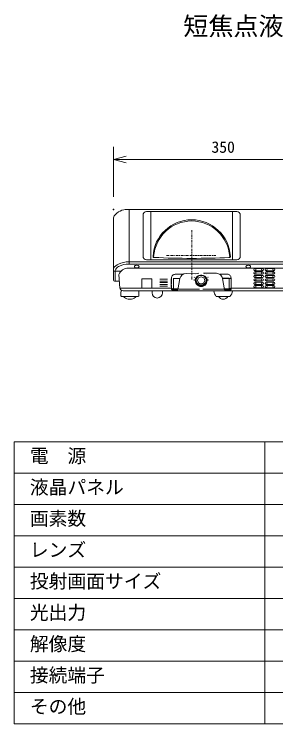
# Model space of a CAD drawing. Units: millimetres, scale not verified. Extents: x -63 to 62, y -58 to 55.
# Drawn here: x -62.7 to -20.9, y -58.2 to 55.1 of the extents above; entities that cross this region are included whole.
import ezdxf
from ezdxf.enums import TextEntityAlignment as Align

# ---------------------------------------------------------------- set-up
doc = ezdxf.new("R2010")
doc.units = ezdxf.units.MM
doc.header["$LTSCALE"] = 0.125
doc.header["$PDMODE"] = 32
doc.header["$PDSIZE"] = 0.0625
doc.linetypes.add('USER1', pattern=[6, 3, -1, 1, -1])
for name, color, linetype, lineweight in [('0-0_0', 7, 'Continuous', 9), ('0-1_WAKU', 1, 'Continuous', 18), ('0-3_GAIKEI', 1, 'Continuous', 18), ('0-6_SUNPO', 7, 'Continuous', 9)]:
    doc.layers.add(name, color=color, linetype=linetype, lineweight=lineweight)
doc.layers.add('0-2_MOJI1', color=7, linetype='Continuous')
doc.layers.add('0-5_DEFPOINTS', color=7, linetype='Continuous')
doc.styles.add('ＭＳ ゴシック', font='')
doc.styles.get('ＭＳ ゴシック').set_extended_font_data('MS Gothic')

# ---------------------------------------------------------------- blocks, each defined once
blk = doc.blocks.new('_OPEN30')
at = {"layer": '0-0_0'}
blk.add_line((0, 0), (-1, 0), dxfattribs=at)
blk.add_lwpolyline([(-1, 0.26795), (0, 0), (-1, -0.26795)], dxfattribs=at)
blk = doc.blocks.new('D6')
at = {"layer": '0-5_DEFPOINTS'}
for p in [(-14.0925, 28.001), (-49.0925, 20.001), (-14.0925, 20.001)]:
    blk.add_point(p, dxfattribs=at)
at = {"layer": '0-6_SUNPO'}
for p, q in [((-49.0925, 22.001), (-49.0925, 30.001)), ((-14.0925, 22.001), (-14.0925, 30.001)), ((-47.0925, 28.001), (-16.0925, 28.001))]:
    blk.add_line(p, q, dxfattribs=at)
at = {"layer": '0-6_SUNPO', "xscale": 2, "yscale": 2, "rotation": 180}
blk.add_blockref('_OPEN30', (-49.0925, 28.001), dxfattribs=at)
at = {"layer": '0-6_SUNPO', "xscale": 2, "yscale": 2}
blk.add_blockref('_OPEN30', (-14.0925, 28.001), dxfattribs=at)
at = {"layer": '0-6_SUNPO', "style": 'ＭＳ ゴシック'}
blk.add_text('350', height=1.833, dxfattribs=at).set_placement((-33.4675, 28.501), align=Align.BOTTOM_LEFT)

msp = doc.modelspace()

# ---------------------------------------------------------------- linework, layer by layer
at = {"layer": '0-1_WAKU', "color": 4}
for p, q in [((-62.7104, -13.1562), (62.2896, -13.1562)), ((-62.7104, -13.1562), (-62.7104, -58.1562)), ((-22.7104, -13.1562), (-22.7104, -58.1562)), ((62.2896, -58.1562), (-62.7104, -58.1562))]:
    msp.add_line(p, q, dxfattribs=at)
at = {"layer": '0-1_WAKU'}
for p, q in [((-62.7104, -18.1562), (62.2896, -18.1562)), ((-62.7104, -23.1562), (62.2896, -23.1562)), ((-62.7104, -28.1562), (62.2896, -28.1562)), ((-62.7104, -33.1562), (62.2896, -33.1562)), ((-62.7104, -38.1562), (62.2896, -38.1562)), ((-62.7104, -43.1562), (62.2896, -43.1562)), ((-62.7104, -48.1562), (62.2896, -48.1562)), ((-62.7104, -53.1562), (62.2896, -53.1562))]:
    msp.add_line(p, q, dxfattribs=at)
at = {"layer": '0-3_GAIKEI', "color": 7}
for p, q in [((-45.0014, 23.9018), (-13.6846, 23.9018)), ((-46.843, 22.5738), (-46.843, 12.6664)), ((-44.6266, 14.5509), (-14.0594, 14.5509)), ((-46.6771, 12.5005), (-45.9243, 12.5005)), ((-45.856, 11.3855), (-45.9888, 13.5526)), ((-45.3084, 10.9387), (-13.3776, 10.9387))]:
    msp.add_line(p, q, dxfattribs=at)
at = {"layer": '0-3_GAIKEI'}
for p, q in [((-44.3324, 23.9018), (-44.3324, 15.2215)), ((-42.1409, 23.0333), (-42.1409, 16.4573)), ((-41.5879, 23.5863), (-27.1607, 23.5863)), ((-40.878, 23.5863), (-40.878, 15.9043)), ((-27.8705, 23.5863), (-27.8705, 15.9043)), ((-26.6076, 23.0333), (-26.6076, 16.4573)), ((-41.5879, 15.9043), (-27.1607, 15.9043)), ((-44.4188, 15.5685), (-14.2672, 15.5685)), ((-44.372, 15.2215), (-14.1594, 15.2215)), ((-46.843, 14.0859), (-45.6555, 14.0859)), ((-46.5786, 14.2078), (-46.5786, 12.5005)), ((-35.2548, 13.7345), (-33.214, 13.7357)), ((-33.4663, 13.6412), (-33.4663, 13.6412)), ((-32.4997, 13.7361), (-30.4292, 13.7373)), ((-32.2476, 13.6419), (-32.2476, 13.6419)), ((-23.0513, 14.5038), (-24.2744, 14.5038)), ((-24.2744, 14.1539), (-23.0513, 14.1539)), ((-23.0513, 13.9584), (-24.2744, 13.9584)), ((-24.2744, 13.6085), (-23.0513, 13.6085)), ((-22.8854, 14.3198), (-22.8854, 14.3379)), ((-22.8854, 13.7744), (-22.8854, 13.7925)), ((-21.2501, 14.5038), (-22.4733, 14.5038)), ((-22.4733, 14.1539), (-21.2501, 14.1539)), ((-21.2501, 13.9584), (-22.4733, 13.9584)), ((-22.4733, 13.6085), (-21.2501, 13.6085)), ((-21.0842, 14.3198), (-21.0842, 14.3379)), ((-21.0842, 13.7744), (-21.0842, 13.7925)), ((-39.468, 12.7999), (-38.2521, 12.7999)), ((-39.4344, 12.4775), (-38.218, 12.4775)), ((-37.5915, 12.8452), (-37.668, 12.8452)), ((-37.668, 12.7999), (-37.668, 12.8452)), ((-37.5915, 12.8118), (-37.668, 12.8118)), ((-37.668, 12.7999), (-37.5915, 12.7999)), ((-37.6608, 11.5767), (-37.6614, 12.738)), ((-37.6613, 12.5385), (-37.5913, 12.5386)), ((-37.6613, 12.5192), (-37.5913, 12.5193)), ((-37.6174, 12.5386), (-37.6179, 12.7999)), ((-37.591, 11.9855), (-37.5916, 12.9831)), ((-37.2904, 10.9333), (-37.2916, 12.9431)), ((-36.2341, 12.9338), (-37.2915, 12.9332)), ((-36.9919, 13.5835), (-35.7815, 13.5842)), ((-36.2387, 12.9097), (-36.5573, 11.1197)), ((-34.0314, 12.6831), (-34.0314, 12.6398)), ((-33.9562, 13.094), (-33.9562, 13.094)), ((-33.956, 13.1067), (-33.9514, 13.1067)), ((-33.9453, 13.1227), (-33.9416, 13.1227)), ((-33.8654, 12.5796), (-33.8515, 12.6899)), ((-33.8515, 12.6899), (-33.7638, 12.9134)), ((-33.7812, 12.5268), (-33.775, 12.6314)), ((-33.7742, 12.417), (-33.7812, 12.5268)), ((-33.7812, 12.4899), (-33.775, 12.3863)), ((-33.775, 12.6314), (-33.7228, 12.8399)), ((-33.7638, 12.9134), (-33.6236, 13.1096)), ((-33.7228, 12.8399), (-33.6204, 13.0308)), ((-33.6864, 13.495), (-33.6855, 13.4957)), ((-33.6814, 12.6218), (-33.6753, 12.7183)), ((-33.6753, 12.5262), (-33.6814, 12.6218)), ((-33.6812, 12.5268), (-33.6757, 12.4347)), ((-33.6753, 12.7183), (-33.6277, 12.9048)), ((-33.6277, 12.3396), (-33.6753, 12.5262)), ((-33.6524, 12.7207), (-33.6061, 12.902)), ((-33.6524, 12.5339), (-33.6524, 12.7207)), ((-33.6061, 12.3526), (-33.6524, 12.5339)), ((-33.6277, 12.9048), (-33.5353, 13.0749)), ((-33.6236, 13.1096), (-33.4402, 13.2669)), ((-33.6204, 13.0308), (-33.4738, 13.1925)), ((-33.6061, 12.902), (-33.5163, 13.0673)), ((-33.5353, 13.0749), (-33.4034, 13.2187)), ((-33.5163, 13.0673), (-33.3881, 13.2071)), ((-33.4738, 13.1925), (-33.2894, 13.3167)), ((-33.4402, 13.2669), (-33.2222, 13.3781)), ((-33.4316, 12.6116), (-33.412, 12.7554)), ((-33.412, 12.4678), (-33.4316, 12.6116)), ((-33.412, 12.7554), (-33.3545, 12.8894)), ((-33.3545, 12.3338), (-33.412, 12.4678)), ((-33.4034, 13.2187), (-33.2398, 13.3278)), ((-33.3881, 13.2071), (-33.229, 13.3131)), ((-33.3545, 12.8894), (-33.2631, 13.0045)), ((-33.2894, 13.3167), (-33.0791, 13.3944)), ((-33.2631, 13.0045), (-33.144, 13.0928)), ((-33.2398, 13.3278), (-33.0538, 13.396)), ((-33.229, 13.3131), (-33.0483, 13.3794)), ((-33.2222, 13.3781), (-32.9829, 13.4357)), ((-33.144, 13.0928), (-33.0052, 13.1483)), ((-33.0791, 13.3944), (-32.8563, 13.4207)), ((-33.0538, 13.396), (-32.8564, 13.4191)), ((-33.0483, 13.3794), (-32.8564, 13.4019)), ((-33.0052, 13.1483), (-32.8563, 13.1673)), ((-32.9829, 13.4357), (-32.7369, 13.4366)), ((-32.8564, 13.4191), (-32.6589, 13.396)), ((-32.8564, 13.4019), (-32.6645, 13.3794)), ((-32.8563, 13.4207), (-32.6343, 13.3946)), ((-32.8563, 13.1673), (-32.7075, 13.1483)), ((-32.7369, 13.4366), (-32.4976, 13.3807)), ((-32.7075, 13.1483), (-32.5687, 13.0928)), ((-32.6645, 13.3794), (-32.4837, 13.3132)), ((-32.6589, 13.396), (-32.473, 13.3279)), ((-32.6343, 13.3946), (-32.4257, 13.318)), ((-32.5687, 13.0928), (-32.4496, 13.0045)), ((-32.4976, 13.3807), (-32.2786, 13.2711)), ((-32.4837, 13.3132), (-32.3246, 13.2071)), ((-32.473, 13.3279), (-32.3093, 13.2188)), ((-32.4496, 13.0045), (-32.3582, 12.8895)), ((-32.4257, 13.318), (-32.2424, 13.1956)), ((-32.3582, 12.8895), (-32.3007, 12.7555)), ((-32.3007, 12.4678), (-32.3582, 12.3338)), ((-32.3246, 13.2071), (-32.1964, 13.0673)), ((-32.3093, 13.2188), (-32.1774, 13.075)), ((-32.3007, 12.7555), (-32.2811, 12.6116)), ((-32.2811, 12.6116), (-32.3007, 12.4678)), ((-32.2786, 13.2711), (-32.0931, 13.1142)), ((-32.2424, 13.1956), (-32.0958, 13.0359)), ((-32.1964, 13.0673), (-32.1066, 12.902)), ((-32.1774, 13.075), (-32.085, 12.9049)), ((-32.1066, 12.902), (-32.0603, 12.7207)), ((-32.0603, 12.534), (-32.1066, 12.3527)), ((-32.0958, 13.0359), (-31.9922, 12.8461)), ((-32.0931, 13.1142), (-31.9506, 12.917)), ((-32.085, 12.9049), (-32.0374, 12.7183)), ((-32.0374, 12.5262), (-32.085, 12.3397)), ((-32.0603, 12.7207), (-32.0603, 12.534)), ((-32.0377, 12.4285), (-32.0314, 12.5278)), ((-32.0374, 12.7183), (-32.0314, 12.6227)), ((-32.0314, 12.6227), (-32.0374, 12.5262)), ((-32.0274, 13.4959), (-32.0282, 13.4967)), ((-31.9922, 12.8461), (-31.9384, 12.6375)), ((-31.9506, 12.917), (-31.8615, 12.692)), ((-31.9384, 12.6375), (-31.9314, 12.5278)), ((-31.9383, 12.3803), (-31.9313, 12.4911)), ((-31.9314, 12.5278), (-31.9376, 12.4232)), ((-31.8615, 12.692), (-31.8474, 12.5807)), ((-31.7707, 13.1314), (-31.7718, 13.1341)), ((-31.7571, 13.0953), (-31.7717, 13.1338)), ((-31.7717, 13.108), (-31.7571, 13.108)), ((-31.7571, 13.0953), (-31.757, 13.0953)), ((-31.7454, 13.095), (-31.7571, 13.095)), ((-31.6814, 12.6843), (-31.6814, 12.6411)), ((-29.9024, 13.5876), (-28.6919, 13.5883)), ((-29.9024, 13.5576), (-29.858, 13.5576)), ((-29.449, 12.9377), (-28.3915, 12.9384)), ((-29.4443, 12.9137), (-28.3915, 12.9143)), ((-29.1237, 11.124), (-29.4443, 12.9137)), ((-28.3904, 10.9385), (-28.3915, 12.9482)), ((-28.2988, 12.9168), (-28.3915, 12.9143)), ((-28.2152, 12.9239), (-28.2988, 12.9168)), ((-28.1488, 12.9349), (-28.2152, 12.9239)), ((-28.1062, 12.9487), (-28.1488, 12.9349)), ((-28.0915, 12.9638), (-28.1062, 12.9487)), ((-28.0905, 11.2387), (-28.0916, 12.9887)), ((-23.0513, 13.413), (-24.2744, 13.413)), ((-24.2744, 13.0631), (-23.0513, 13.0631)), ((-23.0513, 12.8676), (-24.2744, 12.8676)), ((-24.2744, 12.5177), (-23.0513, 12.5177)), ((-22.8854, 13.229), (-22.8854, 13.2471)), ((-22.8854, 12.6836), (-22.8854, 12.7017)), ((-21.2501, 13.413), (-22.4733, 13.413)), ((-22.4733, 13.0631), (-21.2501, 13.0631)), ((-21.2501, 12.8676), (-22.4733, 12.8676)), ((-22.4733, 12.5177), (-21.2501, 12.5177)), ((-21.0842, 13.229), (-21.0842, 13.2471)), ((-21.0842, 12.6836), (-21.0842, 12.7017)), ((-45.8564, 11.3929), (-37.5907, 11.3929)), ((-39.468, 12.2499), (-38.2518, 12.2499)), ((-39.468, 11.6999), (-38.2539, 11.6999)), ((-39.4347, 11.9275), (-38.218, 11.9275)), ((-39.4329, 11.3775), (-38.218, 11.3775)), ((-37.6711, 11.3778), (-37.6954, 11.3712)), ((-37.6609, 11.8914), (-37.5833, 11.8914)), ((-37.6609, 11.8721), (-37.5833, 11.8721)), ((-37.6609, 11.8451), (-37.5771, 11.8451)), ((-37.6609, 11.8343), (-37.5764, 11.8344)), ((-37.5909, 11.7389), (-37.6609, 11.7389)), ((-37.5908, 11.7122), (-37.6608, 11.7122)), ((-37.6608, 11.6999), (-37.5908, 11.6999)), ((-37.6329, 11.3775), (-37.6565, 11.3682)), ((-37.6565, 11.3682), (-37.6565, 11.2892)), ((-37.6329, 11.3775), (-37.5906, 11.3775)), ((-37.5909, 11.8344), (-37.5909, 11.7703)), ((-37.5909, 11.76), (-37.5906, 11.2857)), ((-37.5907, 11.4083), (-37.5759, 11.3624)), ((-37.5759, 11.3624), (-37.5333, 11.3209)), ((-33.775, 12.3863), (-33.7228, 12.1778)), ((-33.7204, 12.2085), (-33.7742, 12.417)), ((-33.7228, 12.1778), (-33.6318, 12.0081)), ((-33.6168, 12.0186), (-33.7204, 12.2085)), ((-33.6757, 12.4347), (-33.6292, 12.2487)), ((-33.6292, 12.2487), (-33.5382, 12.0787)), ((-33.5353, 12.1695), (-33.6277, 12.3396)), ((-33.4702, 11.8589), (-33.6168, 12.0186)), ((-33.5163, 12.1873), (-33.6061, 12.3526)), ((-33.5382, 12.0787), (-33.4078, 11.9346)), ((-33.4034, 12.0257), (-33.5353, 12.1695)), ((-33.3881, 12.0476), (-33.5163, 12.1873)), ((-33.2869, 11.7365), (-33.4702, 11.8589)), ((-33.4078, 11.9346), (-33.2433, 11.8235)), ((-33.2398, 11.9166), (-33.4034, 12.0257)), ((-33.229, 11.9415), (-33.3881, 12.0476)), ((-33.2631, 12.2187), (-33.3545, 12.3338)), ((-33.0783, 11.6599), (-33.2869, 11.7365)), ((-33.144, 12.1304), (-33.2631, 12.2187)), ((-33.2433, 11.8235), (-33.0556, 11.754)), ((-33.0538, 11.8485), (-33.2398, 11.9166)), ((-33.0483, 11.8753), (-33.229, 11.9415)), ((-33.0052, 12.0749), (-33.144, 12.1304)), ((-32.8563, 11.6338), (-33.0783, 11.6599)), ((-33.0556, 11.754), (-32.8563, 11.7304)), ((-32.8564, 11.8254), (-33.0538, 11.8485)), ((-32.8564, 11.8528), (-33.0483, 11.8753)), ((-32.8563, 12.056), (-33.0052, 12.0749)), ((-32.6645, 11.8753), (-32.8564, 11.8528)), ((-32.6589, 11.8485), (-32.8564, 11.8254)), ((-32.7075, 12.0749), (-32.8563, 12.056)), ((-32.8563, 11.7304), (-32.6576, 11.7538)), ((-32.6335, 11.6601), (-32.8563, 11.6338)), ((-32.5687, 12.1304), (-32.7075, 12.0749)), ((-32.4837, 11.9415), (-32.6645, 11.8753)), ((-32.473, 11.9167), (-32.6589, 11.8485)), ((-32.6576, 11.7538), (-32.4715, 11.8224)), ((-32.4232, 11.7378), (-32.6335, 11.6601)), ((-32.4496, 12.2187), (-32.5687, 12.1304)), ((-32.3246, 12.0476), (-32.4837, 11.9415)), ((-32.3093, 12.0258), (-32.473, 11.9167)), ((-32.4715, 11.8224), (-32.3083, 11.9316)), ((-32.3582, 12.3338), (-32.4496, 12.2187)), ((-32.2388, 11.8621), (-32.4232, 11.7378)), ((-32.1964, 12.1874), (-32.3246, 12.0476)), ((-32.1774, 12.1696), (-32.3093, 12.0258)), ((-32.3083, 11.9316), (-32.178, 12.0737)), ((-32.0922, 12.0238), (-32.2388, 11.8621)), ((-32.1066, 12.3527), (-32.1964, 12.1874)), ((-32.178, 12.0737), (-32.0857, 12.2426)), ((-32.085, 12.3397), (-32.1774, 12.1696)), ((-31.9898, 12.2146), (-32.0922, 12.0238)), ((-32.0857, 12.2426), (-32.0377, 12.4285)), ((-32.0795, 12.0118), (-31.9921, 12.1718)), ((-31.9921, 12.1718), (-31.9383, 12.3803)), ((-31.9376, 12.4232), (-31.9898, 12.2146)), ((-28.1479, 11.3264), (-28.2142, 11.2934)), ((-28.1053, 11.3679), (-28.1479, 11.3264)), ((-28.0906, 11.4139), (-28.1053, 11.3679)), ((-28.0906, 11.3929), (-12.8334, 11.3929)), ((-23.0513, 12.3222), (-24.2744, 12.3222)), ((-24.2744, 11.9723), (-23.0513, 11.9723)), ((-23.0513, 11.7768), (-24.2744, 11.7768)), ((-24.2744, 11.4269), (-23.0513, 11.4269)), ((-22.8854, 12.1382), (-22.8854, 12.1563)), ((-22.8854, 11.5928), (-22.8854, 11.6109)), ((-21.2501, 12.3222), (-22.4733, 12.3222)), ((-22.4733, 11.9723), (-21.2501, 11.9723)), ((-21.2501, 11.7768), (-22.4733, 11.7768)), ((-22.4733, 11.4269), (-21.2501, 11.4269)), ((-21.0842, 12.1382), (-21.0842, 12.1563)), ((-21.0842, 11.5928), (-21.0842, 11.6109)), ((-45.672, 10.8084), (-45.672, 10.1694)), ((-42.8018, 10.8084), (-42.8018, 10.1694)), ((-40.7, 10.9387), (-40.7, 10.6227)), ((-39.0409, 10.9387), (-39.0409, 10.6227)), ((-37.5905, 11.2737), (-37.5906, 11.2857)), ((-37.5906, 11.2331), (-37.5906, 11.2737)), ((-37.5883, 11.2331), (-37.5906, 11.2331)), ((-37.5881, 11.2141), (-37.5883, 11.2141)), ((-37.5881, 11.2141), (-37.5648, 11.1729)), ((-37.5648, 11.1729), (-37.5189, 11.1367)), ((-37.5333, 11.3209), (-37.4669, 11.288)), ((-37.5189, 11.1367), (-37.4541, 11.1085)), ((-37.4669, 11.288), (-37.3833, 11.2669)), ((-37.4541, 11.1085), (-37.3758, 11.0906)), ((-37.3833, 11.2669), (-37.2906, 11.2597)), ((-37.3758, 11.0906), (-37.2905, 11.0845)), ((-36.5323, 11.2601), (-37.2906, 11.2597)), ((-36.5616, 11.0849), (-37.2905, 11.0845)), ((-28.3904, 10.9385), (-37.2904, 10.9333)), ((-37.2904, 10.9352), (-36.487, 10.9356)), ((-36.487, 10.9355), (-37.2904, 10.935)), ((-36.4351, 11.1858), (-33.1344, 11.1877)), ((-32.5766, 11.188), (-29.246, 11.19)), ((-28.3904, 10.9403), (-29.1938, 10.9399)), ((-28.3904, 10.9402), (-29.1938, 10.9397)), ((-28.3906, 11.2649), (-29.1488, 11.2644)), ((-28.3905, 11.0897), (-29.1193, 11.0893)), ((-28.2979, 11.2722), (-28.3906, 11.2649)), ((-28.3051, 11.0959), (-28.3905, 11.0897)), ((-28.2268, 11.1139), (-28.3051, 11.0959)), ((-28.2142, 11.2934), (-28.2979, 11.2722)), ((-28.1621, 11.1422), (-28.2268, 11.1139)), ((-28.1162, 11.1784), (-28.1621, 11.1422)), ((-28.093, 11.2196), (-28.1162, 11.1784)), ((-28.093, 11.2196), (-28.0928, 11.2196)), ((-28.0928, 11.2387), (-28.0905, 11.2387)), ((-28.0906, 11.2912), (-28.0906, 11.2792)), ((-45.5614, 10.0588), (-42.9124, 10.0588)), ((-44.5189, 9.6018), (-43.9611, 9.6018)), ((-30.438, 10.0418), (-28.266, 10.0418))]:
    msp.add_line(p, q, dxfattribs=at)
at = {"layer": '0-3_GAIKEI', "linetype": 'USER1'}
for p, q in [((-34.3743, 20.6039), (-34.3743, 12.6039)), ((-38.3743, 16.6039), (-30.3743, 16.6039))]:
    msp.add_line(p, q, dxfattribs=at)
at = {"layer": '0-3_GAIKEI'}
for points in [[(-24.4403, 14.3379), (-24.4403, 14.3198), (-24.2744, 14.1539)], [(-24.4403, 13.7925), (-24.4403, 13.7744), (-24.2744, 13.6085)], [(-22.6392, 14.3379), (-22.6392, 14.3198), (-22.4733, 14.1539)], [(-22.6392, 13.7925), (-22.6392, 13.7744), (-22.4733, 13.6085)], [(-33.9426, 13.1299), (-33.9416, 13.1326), (-33.9562, 13.094)], [(-24.4403, 13.2471), (-24.4403, 13.229), (-24.2744, 13.0631)], [(-24.4403, 12.7017), (-24.4403, 12.6836), (-24.2744, 12.5177)], [(-22.6392, 13.2471), (-22.6392, 13.229), (-22.4733, 13.0631)], [(-22.6392, 12.7017), (-22.6392, 12.6836), (-22.4733, 12.5177)], [(-24.4403, 12.1563), (-24.4403, 12.1382), (-24.2744, 11.9723)], [(-24.4403, 11.6109), (-24.4403, 11.5928), (-24.2744, 11.4269)], [(-22.6392, 12.1563), (-22.6392, 12.1382), (-22.4733, 11.9723)], [(-22.6392, 11.6109), (-22.6392, 11.5928), (-22.4733, 11.4269)]]:
    msp.add_lwpolyline(points, dxfattribs=at)
msp.add_lwpolyline([(-42.3523, 11.3929), (-40.7459, 11.3929), (-40.7459, 12.8661), (-42.3523, 12.8661)], close=True, dxfattribs=at)
for centre in [(-24.2744, 14.3379), (-24.2744, 13.7925), (-23.0513, 14.3379), (-23.0513, 14.3198), (-23.0513, 13.7925), (-23.0513, 13.7744), (-22.4733, 14.3379), (-22.4733, 13.7925), (-21.2501, 14.3379), (-21.2501, 14.3198), (-21.2501, 13.7925), (-21.2501, 13.7744), (-24.2744, 13.2471), (-24.2744, 12.7017), (-23.0513, 13.2471), (-23.0513, 13.229), (-23.0513, 12.7017), (-23.0513, 12.6836), (-22.4733, 13.2471), (-22.4733, 12.7017), (-21.2501, 13.2471), (-21.2501, 13.229), (-21.2501, 12.7017), (-21.2501, 12.6836), (-24.2744, 12.1563), (-24.2744, 11.6109), (-23.0513, 12.1563), (-23.0513, 12.1382), (-23.0513, 11.6109), (-23.0513, 11.5928), (-22.4733, 12.1563), (-22.4733, 11.6109), (-21.2501, 12.1563), (-21.2501, 12.1382), (-21.2501, 11.6109), (-21.2501, 11.5928)]:
    msp.add_circle(centre, 0.1659, dxfattribs=at)
at = {"layer": '0-3_GAIKEI', "color": 7}
for centre, radius, start, end in [((-44.8036, 21.5552), 2.355, 85.18013, 145.57859), ((-44.5585, 13.0296), 1.5229, 87.43686, 159.91567), ((-46.6771, 12.6664), 0.1659, 180, 270), ((-45.3084, 11.4917), 0.553, 183.50591, 270)]:
    msp.add_arc(centre, radius, start, end, dxfattribs=at)
at = {"layer": '0-3_GAIKEI'}
for centre, radius, start, end in [((-46.29, 22.5738), 0.553, 145.57859, 180), ((-41.5879, 23.0333), 0.553, 90, 180), ((-27.1607, 23.0333), 0.553, 0, 90), ((-34.3703, 16.1016), 6.1875, 90.0366, 176.82011), ((-34.3162, 15.9419), 6.1581, 90.54056, 175.31668), ((-34.4324, 15.9419), 6.1581, 4.68332, 89.45944), ((-34.3782, 16.1016), 6.1875, 3.1589, 89.9634), ((-41.5879, 16.4573), 0.553, 180, 270), ((-40.3826, 16.4356), 0.1659, 176.82011, 267.27493), ((-40.2884, 16.4312), 0.1659, 175.31668, 267.31754), ((-34.351, 143.1577), 127.0315, 267.27493, 272.70406), ((-28.4602, 16.4312), 0.1659, 272.68246, 4.68332), ((-28.3658, 16.4334), 0.1659, 272.70406, 3.1589), ((-27.1607, 16.4573), 0.553, 270, 0), ((-44.9864, 13.1965), 2.2981, 118.33892, 143.88871), ((-45.4363, 13.7421), 1.2336, 120.01001, 157.81803), ((-44.3954, 11.3457), 4.2229, 89.68219, 113.47047), ((-44.4493, 11.8946), 3.3278, 88.66909, 118.81646), ((-35.2542, 12.7345), 1, 90.03333, 169.90929), ((-30.4287, 12.7373), 1, 10.1577, 90.03333), ((-36.9916, 12.9835), 0.6, 90.03333, 180.03356), ((-28.6916, 12.9883), 0.6, 0.03312, 90.03333), ((-45.4255, 10.7481), 0.2538, 112.70107, 166.24366), ((-43.0483, 10.7481), 0.2538, 13.75634, 48.67834), ((-39.8705, 10.6227), 0.8295, 180, 270), ((-39.8705, 10.6227), 0.8295, 270, 0), ((-37.2906, 11.2333), 0.3, 180.03333, 270.03333), ((-36.4674, 11.2863), 1.1232, 180.64398, 183.68611), ((-37.2906, 11.2333), 0.2983, 183.69529, 270.03333), ((-37.2906, 11.2333), 0.2981, 183.6953, 270.03333), ((-29.3998, 11.042), 1.4416, 184.11084, 223.9324), ((-28.3905, 11.2385), 0.3, 270.03333, 0.03333), ((-28.3905, 11.2385), 0.2981, 270.03333, 356.37139), ((-28.3905, 11.2385), 0.2983, 270.03333, 356.37142), ((-29.3042, 11.042), 1.4416, 316.0676, 355.88916), ((-29.2117, 11.2905), 1.1212, 356.37745, 359.42498), ((-45.5614, 10.1694), 0.1106, 180, 270), ((-44.1809, 10.9892), 1.428, 220.65642, 256.30682), ((-44.2991, 10.9892), 1.428, 283.69318, 319.34358), ((-42.9124, 10.1694), 0.1106, 270, 0), ((-29.3369, 10.4664), 0.8655, 209.38027, 330.61973)]:
    msp.add_arc(centre, radius, start, end, dxfattribs=at)
for centre in [(-43.1406, 14.81), (-25.3384, 14.81)]:
    msp.add_ellipse(centre, major_axis=(-0.3817, 0), ratio=0.569445, dxfattribs=at)

# ---------------------------------------------------------------- block references
at = {"layer": '0-6_SUNPO'}
msp.add_blockref('D6', (2.2495, 3.9191), dxfattribs=at)

# ---------------------------------------------------------------- texts
at = {"layer": '0-2_MOJI1', "style": 'ＭＳ ゴシック'}
for s, height, p in [('短焦点液晶プロジェクター', 2.933, (-35.7104, 50.8438)), ('電\u3000源', 2.199, (-60.2104, -17.1562)), ('液晶パネル', 2.199, (-60.2104, -22.1562)), ('画素数', 2.199, (-60.2104, -27.1562)), ('レンズ', 2.199, (-60.2104, -32.1562)), ('投射画面サイズ', 2.199, (-60.2104, -37.1562)), ('光出力', 2.199, (-60.2104, -42.1562)), ('解像度', 2.199, (-60.2104, -47.1562)), ('接続端子', 2.199, (-60.2104, -52.1562)), ('その他', 2.199, (-60.2104, -57.1562))]:
    msp.add_text(s, height=height, dxfattribs=at).set_placement(p, align=Align.BOTTOM_LEFT)

doc.saveas('drawing.dxf')
